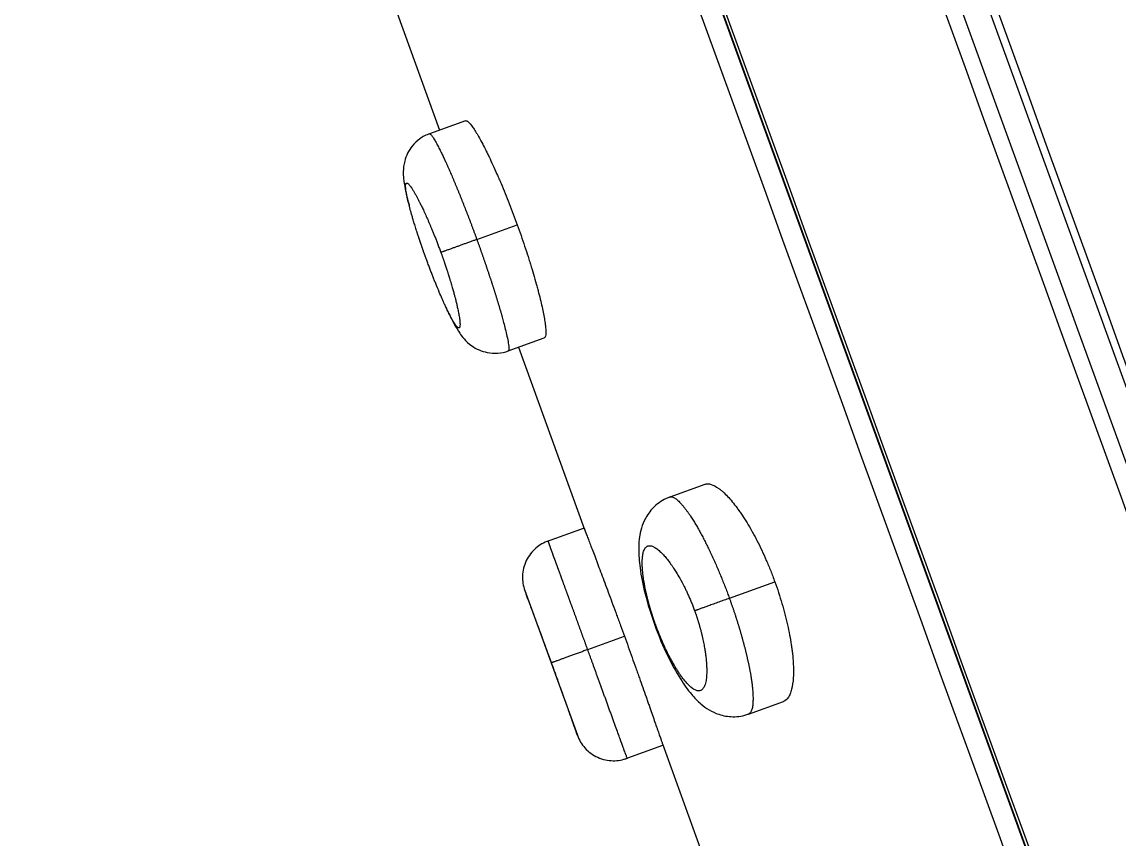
# Model space of a CAD drawing. Extents: x 0 to 1128, y 0 to 827.
# Drawn here: x 775.7 to 789.94, y 488.82 to 499.43 of the extents above; entities that cross this region are included whole.
import ezdxf

# ---------------------------------------------------------------- set-up
doc = ezdxf.new("R2010")
doc.units = 0
doc.header["$LTSCALE"] = 10
doc.header["$MEASUREMENT"] = 0
doc.layers.add('1', color=7, linetype='CONTINUOUS')

msp = doc.modelspace()

# ---------------------------------------------------------------- linework, layer by layer
at = {"layer": '1', "color": 7, "linetype": 'Continuous', "lineweight": -3}
for p, q in [((766.785, 558.739), (792.741, 487.231)), ((792.419, 487.141), (766.487, 558.582)), ((789.661, 486.141), (763.729, 557.581)), ((763.735, 557.583), (789.684, 486.096)), ((780.26, 500.397), (781.119, 498.029)), ((781.455, 498.151), (780.987, 497.981)), ((781.603, 496.609), (782.128, 496.799)), ((782.01, 495.161), (782.479, 495.331)), ((782.143, 495.209), (783.003, 492.841)), ((784.563, 493.428), (784.108, 493.263)), ((782.996, 492.859), (782.517, 492.686)), ((784.883, 491.948), (785.473, 492.163)), ((782.227, 492.048), (782.909, 490.168)), ((783.043, 491.281), (783.52, 491.454)), ((785.131, 490.443), (785.586, 490.608)), ((783.516, 489.857), (784.02, 490.039)), ((784.013, 490.057), (784.873, 487.689))]:
    msp.add_line(p, q, dxfattribs=at)
for points, knots in [([(812.035, 458.76), (811.453, 461.003), (810.162, 465.69), (807.935, 472.783), (805.453, 480.077), (802.844, 487.378), (800.187, 494.684), (797.534, 501.995), (794.88, 509.306), (787.626, 529.291), (781.256, 546.84), (775.771, 561.951)], [0, 0, 0, 0, 0.063517, 0.13332, 0.203809, 0.274802, 0.345901, 0.41699, 0.488079, 0.559169, 1, 1, 1, 1]), ([(773.159, 561.003), (773.212, 560.858), (773.318, 560.566), (773.478, 560.125), (773.641, 559.677), (773.806, 559.223), (773.973, 558.762), (774.143, 558.296), (774.315, 557.823), (774.489, 557.343), (774.666, 556.858), (774.845, 556.365), (775.027, 555.867), (775.21, 555.362), (775.397, 554.851), (775.585, 554.334), (775.776, 553.81), (775.969, 553.28), (776.165, 552.744), (776.363, 552.201), (776.563, 551.652), (776.765, 551.097), (776.97, 550.535), (777.178, 549.968), (777.387, 549.393), (777.599, 548.813), (777.814, 548.226), (778.03, 547.632), (778.249, 547.033), (778.471, 546.427), (778.694, 545.815), (778.92, 545.196), (779.149, 544.571), (779.379, 543.94), (779.613, 543.303), (779.848, 542.659), (780.086, 542.008), (780.326, 541.352), (780.568, 540.689), (780.813, 540.02), (781.06, 539.344), (781.31, 538.663), (781.562, 537.974), (781.816, 537.28), (782.073, 536.579), (782.332, 535.872), (782.593, 535.159), (782.856, 534.439), (783.122, 533.713), (783.391, 532.98), (783.661, 532.242), (783.934, 531.497), (784.21, 530.745), (784.487, 529.987), (784.767, 529.223), (785.05, 528.453), (785.335, 527.676), (785.622, 526.893), (785.911, 526.104), (786.274, 525.114), (786.707, 523.934), (787.205, 522.575), (787.694, 521.241), (788.174, 519.932), (788.644, 518.649), (789.105, 517.39), (789.557, 516.157), (789.999, 514.95), (790.433, 513.767), (790.857, 512.61), (791.271, 511.478), (791.676, 510.371), (792.072, 509.289), (792.459, 508.233), (792.836, 507.202), (793.204, 506.196), (793.563, 505.215), (793.912, 504.26), (794.253, 503.33), (794.583, 502.425), (794.905, 501.545), (795.217, 500.69), (795.52, 499.861), (795.814, 499.057), (796.098, 498.278), (796.373, 497.525), (796.638, 496.797), (796.895, 496.094), (797.142, 495.416), (797.38, 494.763), (797.608, 494.136), (797.827, 493.534), (798.037, 492.957), (798.238, 492.406), (798.429, 491.879), (798.611, 491.378), (798.783, 490.902), (798.947, 490.452), (799.101, 490.026), (799.2, 489.751), (799.248, 489.618)], [0, 0, 0, 0, 0.00609, 0.012269, 0.018537, 0.024893, 0.031338, 0.037872, 0.044495, 0.051206, 0.058007, 0.064896, 0.071874, 0.07894, 0.086096, 0.09334, 0.100673, 0.108095, 0.115605, 0.123205, 0.130893, 0.13867, 0.146536, 0.15449, 0.162533, 0.170666, 0.178886, 0.187196, 0.195595, 0.204082, 0.212658, 0.221323, 0.230077, 0.238919, 0.24785, 0.256871, 0.265979, 0.275177, 0.284464, 0.293839, 0.303303, 0.312856, 0.322498, 0.332228, 0.342047, 0.351955, 0.361952, 0.372038, 0.382213, 0.392476, 0.402828, 0.413269, 0.423799, 0.434417, 0.445125, 0.455921, 0.466806, 0.47778, 0.488842, 0.499994, 0.519397, 0.538445, 0.55714, 0.575481, 0.593468, 0.611101, 0.62838, 0.645305, 0.661876, 0.678092, 0.693955, 0.709464, 0.724619, 0.73942, 0.753867, 0.76796, 0.781698, 0.795083, 0.808114, 0.820791, 0.833114, 0.845083, 0.856698, 0.867959, 0.878866, 0.889419, 0.899618, 0.909464, 0.918955, 0.928092, 0.936876, 0.945305, 0.95338, 0.961102, 0.96847, 0.975483, 0.982143, 0.988449, 0.994402, 1, 1, 1, 1]), ([(797.041, 488.82), (796.978, 488.995), (796.851, 489.347), (796.66, 489.876), (796.468, 490.409), (796.276, 490.945), (796.082, 491.484), (795.887, 492.027), (795.691, 492.574), (795.495, 493.124), (795.297, 493.677), (795.098, 494.234), (794.899, 494.794), (794.698, 495.358), (794.496, 495.926), (794.294, 496.496), (794.09, 497.07), (793.885, 497.648), (793.68, 498.229), (793.473, 498.814), (793.266, 499.402), (793.057, 499.993), (792.847, 500.588), (792.637, 501.187), (792.425, 501.789), (792.213, 502.394), (791.999, 503.003), (791.785, 503.615), (791.569, 504.231), (791.352, 504.85), (791.135, 505.473), (790.916, 506.099), (790.532, 507.202), (789.968, 508.824), (789.211, 511.005), (788.412, 513.313), (787.6, 515.665), (786.711, 518.246), (785.68, 521.241), (784.697, 524.1), (783.858, 526.542), (783.259, 528.285), (782.715, 529.864), (782.228, 531.28), (781.797, 532.532), (781.308, 533.95), (780.748, 535.569), (780.107, 537.423), (779.484, 539.218), (778.881, 540.955), (778.349, 542.481), (777.884, 543.812), (777.482, 544.963), (777.083, 546.1), (776.689, 547.223), (776.298, 548.332), (775.912, 549.427), (775.53, 550.508), (775.152, 551.575), (774.778, 552.629), (774.408, 553.668), (774.042, 554.693), (773.68, 555.705), (773.323, 556.702), (772.969, 557.686), (772.62, 558.656), (772.274, 559.611), (772.045, 560.244), (771.931, 560.557)], [0, 0, 0, 0, 0.007353, 0.014754, 0.022202, 0.029697, 0.03724, 0.044829, 0.052466, 0.060151, 0.067882, 0.075661, 0.083488, 0.091361, 0.099282, 0.10725, 0.115266, 0.123329, 0.131439, 0.139596, 0.147801, 0.156053, 0.164352, 0.172699, 0.181093, 0.189534, 0.198023, 0.206559, 0.215142, 0.223773, 0.23245, 0.241176, 0.249948, 0.278573, 0.30895, 0.341079, 0.374961, 0.407163, 0.448837, 0.499981, 0.526503, 0.550751, 0.572724, 0.592422, 0.609846, 0.624994, 0.651629, 0.677447, 0.702448, 0.726634, 0.750003, 0.766236, 0.782278, 0.79813, 0.81379, 0.829259, 0.844538, 0.859625, 0.874522, 0.889227, 0.903742, 0.918066, 0.932199, 0.946141, 0.959892, 0.973452, 0.986821, 1, 1, 1, 1]), ([(781.455, 498.151), (781.459, 498.153), (781.465, 498.152), (781.475, 498.148), (781.478, 498.146), (781.485, 498.141), (781.489, 498.138), (781.509, 498.12), (781.528, 498.097), (781.556, 498.057), (781.562, 498.049), (781.574, 498.03), (781.58, 498.021), (781.599, 497.991), (781.612, 497.969), (781.653, 497.897), (781.682, 497.842), (781.722, 497.764), (781.73, 497.748), (781.746, 497.715), (781.754, 497.698), (781.779, 497.647), (781.812, 497.576), (781.847, 497.499), (781.873, 497.439), (781.882, 497.419), (781.9, 497.378), (781.909, 497.357), (781.953, 497.252), (781.988, 497.165), (782.041, 497.031), (782.059, 496.985), (782.094, 496.893), (782.111, 496.846), (782.128, 496.799)], [0, 0, 0, 0, 0.062208, 0.062208, 0.093468, 0.093468, 0.124728, 0.124728, 0.249767, 0.249767, 0.281026, 0.281026, 0.312286, 0.312286, 0.374805, 0.374805, 0.499844, 0.499844, 0.531104, 0.531104, 0.562364, 0.562364, 0.624883, 0.687403, 0.687403, 0.718662, 0.718662, 0.749922, 0.749922, 0.874961, 0.874961, 0.937481, 0.937481, 1, 1, 1, 1]), ([(780.991, 497.983), (780.944, 497.966), (780.861, 497.923), (780.738, 497.805), (780.662, 497.648), (780.644, 497.486), (780.652, 497.39), (780.673, 497.253), (780.705, 497.122), (780.728, 497.036), (780.731, 497.026)], [0, 0, 0, 0, 0.11102, 0.214985, 0.385123, 0.503502, 0.614005, 0.770332, 0.972403, 1, 1, 1, 1]), ([(780.987, 497.981), (780.987, 497.981), (780.991, 497.983), (781.002, 497.978), (781.025, 497.95), (781.052, 497.908), (781.081, 497.856), (781.11, 497.8), (781.139, 497.743), (781.165, 497.689), (781.188, 497.641), (781.206, 497.6), (781.222, 497.566), (781.235, 497.535), (781.249, 497.504), (781.263, 497.472), (781.277, 497.439), (781.291, 497.406), (781.306, 497.372), (781.32, 497.338), (781.334, 497.303), (781.349, 497.268), (781.363, 497.233), (781.378, 497.197), (781.392, 497.161), (781.407, 497.125), (781.421, 497.088), (781.436, 497.051), (781.45, 497.015), (781.465, 496.978), (781.479, 496.941), (781.493, 496.904), (781.508, 496.866), (781.522, 496.829), (781.536, 496.792), (781.549, 496.755), (781.563, 496.719), (781.577, 496.682), (781.59, 496.646), (781.599, 496.621), (781.603, 496.609)], [0, 0, 0, 0, 0.000239, 0.083361, 0.159575, 0.228878, 0.291269, 0.346746, 0.395308, 0.436952, 0.471679, 0.499486, 0.51886, 0.538122, 0.557272, 0.576312, 0.59524, 0.614056, 0.632762, 0.651356, 0.669839, 0.688211, 0.706473, 0.724623, 0.742663, 0.760591, 0.778409, 0.796117, 0.813713, 0.8312, 0.848575, 0.865841, 0.882996, 0.900041, 0.916976, 0.9338, 0.950515, 0.96712, 0.983615, 1, 1, 1, 1]), ([(780.942, 496.369), (780.94, 496.374), (780.937, 496.383), (780.932, 496.396), (780.927, 496.41), (780.922, 496.423), (780.917, 496.437), (780.913, 496.45), (780.908, 496.464), (780.903, 496.477), (780.899, 496.49), (780.894, 496.503), (780.89, 496.516), (780.885, 496.529), (780.881, 496.542), (780.876, 496.555), (780.872, 496.568), (780.868, 496.581), (780.863, 496.593), (780.859, 496.606), (780.855, 496.618), (780.851, 496.631), (780.847, 496.643), (780.843, 496.655), (780.839, 496.667), (780.835, 496.679), (780.831, 496.691), (780.821, 496.721), (780.806, 496.77), (780.787, 496.832), (780.77, 496.888), (780.756, 496.937), (780.744, 496.98), (780.729, 497.034), (780.712, 497.102), (780.694, 497.181), (780.684, 497.24), (780.68, 497.278), (780.678, 497.299), (780.679, 497.315), (780.68, 497.327), (780.683, 497.335), (780.686, 497.339), (780.69, 497.342), (780.696, 497.343), (780.704, 497.339), (780.714, 497.33), (780.73, 497.313), (780.75, 497.286), (780.773, 497.251), (780.794, 497.216), (780.814, 497.18), (780.833, 497.145), (780.851, 497.11), (780.87, 497.073), (780.891, 497.03), (780.917, 496.975), (780.941, 496.921), (780.962, 496.875), (780.977, 496.84), (780.992, 496.805), (781.005, 496.775), (781.016, 496.749), (781.024, 496.729), (781.033, 496.708), (781.042, 496.686), (781.051, 496.664), (781.06, 496.641), (781.069, 496.618), (781.079, 496.594), (781.088, 496.569), (781.098, 496.544), (781.107, 496.519), (781.117, 496.493), (781.127, 496.466), (781.133, 496.449), (781.137, 496.44)], [0, 0, 0, 0, 0.004635, 0.009253, 0.013855, 0.018442, 0.023012, 0.027567, 0.032106, 0.036629, 0.041136, 0.045628, 0.050105, 0.054566, 0.059011, 0.06344, 0.067854, 0.072252, 0.076635, 0.081001, 0.085352, 0.089686, 0.094005, 0.098307, 0.102594, 0.106864, 0.111117, 0.115354, 0.140138, 0.164861, 0.18672, 0.206902, 0.225424, 0.2423, 0.279894, 0.323708, 0.373887, 0.397296, 0.418825, 0.438456, 0.456176, 0.471977, 0.485856, 0.49781, 0.517596, 0.537728, 0.558194, 0.581106, 0.620752, 0.648183, 0.67346, 0.696613, 0.717673, 0.73667, 0.753632, 0.774445, 0.799727, 0.829523, 0.84311, 0.856713, 0.870328, 0.883955, 0.89141, 0.898995, 0.90671, 0.914553, 0.922526, 0.930626, 0.938854, 0.947209, 0.955691, 0.964299, 0.973034, 0.981895, 0.990883, 1, 1, 1, 1]), ([(782.128, 496.799), (782.162, 496.706), (782.194, 496.614), (782.239, 496.477), (782.254, 496.432), (782.276, 496.364), (782.283, 496.342), (782.297, 496.297), (782.304, 496.275), (782.337, 496.166), (782.361, 496.083), (782.388, 495.985), (782.393, 495.965), (782.403, 495.927), (782.408, 495.908), (782.422, 495.852), (782.431, 495.817), (782.455, 495.715), (782.467, 495.654), (782.48, 495.586), (782.482, 495.572), (782.486, 495.547), (782.488, 495.535), (782.493, 495.5), (782.497, 495.457), (782.499, 495.423), (782.499, 495.4), (782.499, 495.393), (782.498, 495.38), (782.498, 495.374), (782.494, 495.347), (782.488, 495.335), (782.478, 495.331), (782.478, 495.331), (782.478, 495.331)], [0, 0, 0, 0, 0.124828, 0.124828, 0.187242, 0.187242, 0.218449, 0.218449, 0.249656, 0.249656, 0.374484, 0.374484, 0.405692, 0.405692, 0.436899, 0.436899, 0.499313, 0.499313, 0.624141, 0.624141, 0.655348, 0.655348, 0.686555, 0.686555, 0.748969, 0.811383, 0.811383, 0.84259, 0.84259, 0.873797, 0.873797, 0.998625, 0.998625, 1, 1, 1, 1]), ([(780.942, 496.369), (780.94, 496.374), (780.936, 496.384), (780.931, 496.4), (780.925, 496.415), (780.92, 496.43), (780.914, 496.446), (780.909, 496.461), (780.904, 496.476), (780.898, 496.491), (780.893, 496.507), (780.888, 496.522), (780.882, 496.537), (780.877, 496.552), (780.872, 496.567), (780.867, 496.582), (780.862, 496.597), (780.857, 496.612), (780.852, 496.627), (780.848, 496.638), (780.846, 496.643), (780.846, 496.643)], [0, 0, 0, 0, 0.055488, 0.110877, 0.166183, 0.221423, 0.276613, 0.331769, 0.386907, 0.442043, 0.497194, 0.552375, 0.607604, 0.662895, 0.718266, 0.773732, 0.829308, 0.885012, 0.940857, 0.996861, 1, 1, 1, 1]), ([(781.603, 496.609), (781.605, 496.603), (781.61, 496.592), (781.616, 496.574), (781.622, 496.556), (781.629, 496.539), (781.635, 496.521), (781.641, 496.503), (781.648, 496.485), (781.654, 496.467), (781.66, 496.45), (781.667, 496.432), (781.673, 496.414), (781.679, 496.396), (781.685, 496.378), (781.692, 496.359), (781.698, 496.341), (781.704, 496.323), (781.71, 496.305), (781.717, 496.287), (781.723, 496.269), (781.729, 496.251), (781.735, 496.233), (781.741, 496.214), (781.747, 496.196), (781.753, 496.178), (781.759, 496.16), (781.765, 496.142), (781.771, 496.124), (781.777, 496.106), (781.783, 496.088), (781.789, 496.07), (781.795, 496.052), (781.801, 496.034), (781.807, 496.016), (781.812, 495.998), (781.818, 495.981), (781.824, 495.963), (781.829, 495.945), (781.835, 495.928), (781.84, 495.91), (781.846, 495.893), (781.851, 495.876), (781.856, 495.859), (781.862, 495.841), (781.867, 495.824), (781.872, 495.808), (781.877, 495.791), (781.882, 495.774), (781.887, 495.757), (781.892, 495.741), (781.897, 495.725), (781.902, 495.708), (781.906, 495.692), (781.911, 495.676), (781.916, 495.661), (781.92, 495.645), (781.925, 495.629), (781.929, 495.614), (781.938, 495.58), (781.954, 495.521), (781.976, 495.436), (781.997, 495.343), (782.015, 495.254), (782.022, 495.184), (782.017, 495.163), (782.01, 495.161), (782.01, 495.161)], [0, 0, 0, 0, 0.007896, 0.015819, 0.023766, 0.03174, 0.039739, 0.047764, 0.055814, 0.06389, 0.071992, 0.08012, 0.088273, 0.096452, 0.104657, 0.112888, 0.121144, 0.129426, 0.137734, 0.146068, 0.154427, 0.162812, 0.171223, 0.17966, 0.188123, 0.196611, 0.205125, 0.213666, 0.222232, 0.230824, 0.239441, 0.248085, 0.256754, 0.26545, 0.274171, 0.282918, 0.291691, 0.30049, 0.309315, 0.318166, 0.327043, 0.335946, 0.344875, 0.353829, 0.36281, 0.371817, 0.380849, 0.389908, 0.398992, 0.408103, 0.417239, 0.426402, 0.435591, 0.444805, 0.454046, 0.463313, 0.472605, 0.481924, 0.491269, 0.50064, 0.54495, 0.604823, 0.680251, 0.771223, 0.877726, 0.999744, 1, 1, 1, 1]), ([(781.137, 496.44), (781.138, 496.435), (781.142, 496.426), (781.147, 496.412), (781.151, 496.398), (781.156, 496.384), (781.161, 496.371), (781.166, 496.357), (781.171, 496.343), (781.175, 496.33), (781.18, 496.316), (781.184, 496.303), (781.189, 496.29), (781.193, 496.277), (781.198, 496.264), (781.202, 496.251), (781.206, 496.238), (781.21, 496.225), (781.215, 496.213), (781.219, 496.2), (781.223, 496.188), (781.227, 496.175), (781.23, 496.163), (781.234, 496.151), (781.238, 496.139), (781.242, 496.127), (781.245, 496.116), (781.255, 496.084), (781.27, 496.035), (781.288, 495.973), (781.303, 495.92), (781.315, 495.875), (781.325, 495.837), (781.332, 495.807), (781.341, 495.772), (781.351, 495.726), (781.364, 495.668), (781.375, 495.606), (781.382, 495.556), (781.385, 495.521), (781.385, 495.498), (781.384, 495.482), (781.381, 495.471), (781.377, 495.464), (781.369, 495.458), (781.35, 495.467), (781.321, 495.506), (781.293, 495.552), (781.275, 495.584), (781.258, 495.616), (781.242, 495.647), (781.227, 495.677), (781.214, 495.704), (781.199, 495.736), (781.179, 495.779), (781.15, 495.843), (781.113, 495.93), (781.082, 496.006), (781.06, 496.06), (781.051, 496.083), (781.041, 496.106), (781.032, 496.13), (781.022, 496.155), (781.013, 496.18), (781.003, 496.206), (780.993, 496.232), (780.983, 496.258), (780.973, 496.286), (780.962, 496.313), (780.952, 496.341), (780.945, 496.36), (780.942, 496.369)], [0, 0, 0, 0, 0.004731, 0.00944, 0.014127, 0.018792, 0.023436, 0.028057, 0.032657, 0.037235, 0.041792, 0.046327, 0.050841, 0.055333, 0.059803, 0.064252, 0.068679, 0.073084, 0.077467, 0.081828, 0.086168, 0.090485, 0.094779, 0.099052, 0.103302, 0.10753, 0.111735, 0.115917, 0.142085, 0.165689, 0.186736, 0.205237, 0.221208, 0.234662, 0.245609, 0.268938, 0.298588, 0.334664, 0.377282, 0.401866, 0.4249, 0.446359, 0.466223, 0.484479, 0.501121, 0.554385, 0.624255, 0.649432, 0.672403, 0.693181, 0.711782, 0.72822, 0.742512, 0.754671, 0.776024, 0.804614, 0.8405, 0.883743, 0.892043, 0.900453, 0.90897, 0.917595, 0.926326, 0.935164, 0.944109, 0.953158, 0.962314, 0.971575, 0.980943, 0.990417, 1, 1, 1, 1]), ([(781.205, 495.723), (781.208, 495.716), (781.244, 495.637), (781.303, 495.517), (781.375, 495.398), (781.43, 495.32), (781.548, 495.208), (781.707, 495.137), (781.877, 495.125), (781.968, 495.145), (782.015, 495.162)], [0, 0, 0, 0, 0.021643, 0.225177, 0.382783, 0.494335, 0.613417, 0.784257, 0.888595, 1, 1, 1, 1]), ([(784.562, 493.428), (784.563, 493.428), (784.563, 493.428), (784.569, 493.43), (784.575, 493.432), (784.588, 493.434), (784.595, 493.434), (784.615, 493.434), (784.63, 493.432), (784.675, 493.418), (784.708, 493.401), (784.753, 493.368), (784.763, 493.361), (784.781, 493.346), (784.791, 493.338), (784.819, 493.312), (784.839, 493.293), (784.899, 493.229), (784.94, 493.179), (784.993, 493.107), (785.004, 493.092), (785.026, 493.061), (785.036, 493.046), (785.069, 492.997), (785.112, 492.93), (785.155, 492.856), (785.187, 492.799), (785.198, 492.779), (785.219, 492.739), (785.23, 492.719), (785.283, 492.616), (785.323, 492.53), (785.382, 492.396), (785.401, 492.35), (785.429, 492.28), (785.438, 492.257), (785.456, 492.21), (785.464, 492.186), (785.473, 492.163)], [0, 0, 0, 0, 0.001466, 0.001466, 0.03267, 0.03267, 0.063874, 0.063874, 0.126283, 0.126283, 0.2511, 0.2511, 0.282304, 0.282304, 0.313508, 0.313508, 0.375916, 0.375916, 0.500733, 0.500733, 0.531937, 0.531937, 0.563141, 0.563141, 0.62555, 0.687958, 0.687958, 0.719162, 0.719162, 0.750367, 0.750367, 0.875183, 0.875183, 0.937592, 0.937592, 0.968796, 0.968796, 1, 1, 1, 1]), ([(784.112, 493.264), (784.043, 493.238), (783.93, 493.174), (783.777, 492.988), (783.715, 492.788), (783.7, 492.579), (783.718, 492.331), (783.786, 491.992), (783.864, 491.738), (783.914, 491.597)], [0, 0, 0, 0, 0.115148, 0.214415, 0.374506, 0.487247, 0.629878, 0.801809, 1, 1, 1, 1]), ([(784.108, 493.263), (784.108, 493.263), (784.114, 493.265), (784.126, 493.267), (784.146, 493.263), (784.168, 493.253), (784.19, 493.239), (784.213, 493.22), (784.236, 493.198), (784.259, 493.173), (784.282, 493.147), (784.304, 493.118), (784.326, 493.09), (784.347, 493.06), (784.368, 493.031), (784.387, 493.003), (784.404, 492.976), (784.421, 492.949), (784.436, 492.924), (784.451, 492.898), (784.467, 492.872), (784.482, 492.844), (784.497, 492.817), (784.513, 492.788), (784.528, 492.76), (784.544, 492.73), (784.559, 492.7), (784.574, 492.67), (784.59, 492.639), (784.605, 492.608), (784.62, 492.577), (784.635, 492.545), (784.65, 492.513), (784.665, 492.481), (784.68, 492.448), (784.695, 492.415), (784.709, 492.382), (784.724, 492.349), (784.738, 492.316), (784.752, 492.283), (784.766, 492.249), (784.78, 492.216), (784.793, 492.182), (784.807, 492.149), (784.82, 492.115), (784.833, 492.082), (784.846, 492.048), (784.858, 492.015), (784.871, 491.982), (784.879, 491.96), (784.883, 491.948)], [0, 0, 0, 0, 0.001384, 0.046079, 0.088946, 0.129987, 0.169201, 0.206588, 0.242149, 0.275883, 0.30779, 0.33787, 0.366124, 0.392551, 0.417151, 0.439926, 0.460875, 0.479998, 0.497296, 0.514924, 0.532456, 0.549891, 0.56723, 0.584473, 0.60162, 0.618672, 0.635628, 0.65249, 0.669256, 0.685929, 0.702507, 0.718991, 0.735382, 0.751679, 0.767883, 0.783994, 0.800014, 0.815941, 0.831776, 0.847519, 0.863172, 0.878734, 0.894205, 0.909586, 0.924877, 0.940079, 0.955192, 0.970216, 0.985152, 1, 1, 1, 1]), ([(782.996, 492.859), (782.996, 492.859), (782.996, 492.859), (782.996, 492.859), (782.997, 492.857), (782.999, 492.85), (783, 492.848), (783.003, 492.841), (783.005, 492.837), (783.013, 492.815), (783.023, 492.788), (783.04, 492.744), (783.043, 492.735), (783.051, 492.715), (783.055, 492.705), (783.067, 492.672), (783.076, 492.649), (783.105, 492.573), (783.127, 492.515), (783.158, 492.433), (783.164, 492.416), (783.177, 492.382), (783.183, 492.365), (783.203, 492.311), (783.231, 492.238), (783.26, 492.159), (783.291, 492.078), (783.306, 492.036), (783.354, 491.908), (783.386, 491.82), (783.427, 491.708), (783.436, 491.685), (783.452, 491.639), (783.461, 491.616), (783.486, 491.547), (783.503, 491.5), (783.52, 491.454)], [0, 0, 0, 0, 0.00067, 0.00067, 0.063128, 0.063128, 0.094357, 0.094357, 0.125586, 0.125586, 0.250502, 0.250502, 0.281731, 0.281731, 0.31296, 0.31296, 0.375419, 0.375419, 0.500335, 0.500335, 0.531564, 0.531564, 0.562793, 0.562793, 0.625251, 0.687709, 0.687709, 0.750167, 0.750167, 0.875084, 0.875084, 0.906313, 0.906313, 0.937542, 0.937542, 1, 1, 1, 1]), ([(782.535, 492.693), (782.473, 492.671), (782.389, 492.624), (782.297, 492.527), (782.243, 492.438), (782.207, 492.34), (782.189, 492.207), (782.204, 492.111), (782.226, 492.049)], [0, 0, 0, 0, 0.238286, 0.367032, 0.498767, 0.630685, 0.759955, 1, 1, 1, 1]), ([(783.043, 491.281), (783.041, 491.286), (783.037, 491.297), (783.031, 491.314), (783.025, 491.331), (783.019, 491.348), (783.013, 491.364), (783.007, 491.381), (783.001, 491.398), (782.994, 491.415), (782.988, 491.431), (782.982, 491.448), (782.976, 491.465), (782.97, 491.481), (782.964, 491.498), (782.958, 491.514), (782.952, 491.531), (782.946, 491.547), (782.94, 491.564), (782.934, 491.58), (782.928, 491.596), (782.922, 491.613), (782.916, 491.629), (782.91, 491.645), (782.905, 491.661), (782.899, 491.678), (782.893, 491.694), (782.887, 491.71), (782.881, 491.726), (782.875, 491.742), (782.87, 491.757), (782.864, 491.773), (782.858, 491.789), (782.852, 491.804), (782.847, 491.82), (782.841, 491.835), (782.835, 491.851), (782.83, 491.866), (782.824, 491.881), (782.819, 491.897), (782.813, 491.912), (782.808, 491.927), (782.802, 491.941), (782.797, 491.956), (782.792, 491.971), (782.786, 491.986), (782.781, 492), (782.776, 492.014), (782.77, 492.029), (782.765, 492.043), (782.76, 492.057), (782.755, 492.071), (782.75, 492.085), (782.745, 492.099), (782.74, 492.112), (782.735, 492.126), (782.73, 492.139), (782.725, 492.152), (782.72, 492.166), (782.716, 492.179), (782.711, 492.191), (782.706, 492.204), (782.702, 492.217), (782.697, 492.229), (782.693, 492.242), (782.688, 492.254), (782.684, 492.266), (782.679, 492.278), (782.675, 492.29), (782.671, 492.301), (782.667, 492.313), (782.663, 492.324), (782.659, 492.335), (782.655, 492.346), (782.651, 492.357), (782.647, 492.368), (782.643, 492.378), (782.639, 492.389), (782.635, 492.399), (782.632, 492.409), (782.628, 492.419), (782.625, 492.429), (782.621, 492.438), (782.618, 492.448), (782.614, 492.457), (782.611, 492.466), (782.608, 492.475), (782.604, 492.484), (782.601, 492.492), (782.598, 492.501), (782.595, 492.509), (782.592, 492.517), (782.59, 492.525), (782.587, 492.533), (782.584, 492.54), (782.581, 492.548), (782.579, 492.555), (782.576, 492.562), (782.574, 492.569), (782.571, 492.576), (782.569, 492.582), (782.567, 492.588), (782.564, 492.595), (782.562, 492.601), (782.56, 492.606), (782.558, 492.612), (782.556, 492.617), (782.554, 492.623), (782.553, 492.628), (782.551, 492.633), (782.549, 492.637), (782.548, 492.642), (782.546, 492.646), (782.545, 492.65), (782.543, 492.654), (782.542, 492.658), (782.541, 492.661), (782.539, 492.665), (782.538, 492.668), (782.537, 492.671), (782.536, 492.674), (782.536, 492.676), (782.535, 492.679), (782.534, 492.681), (782.533, 492.683), (782.533, 492.685), (782.532, 492.686), (782.532, 492.688), (782.532, 492.689), (782.531, 492.69), (782.531, 492.69), (782.531, 492.691), (782.531, 492.691), (782.531, 492.691), (782.531, 492.691)], [0, 0, 0, 0, 0.007572, 0.015144, 0.022714, 0.030285, 0.037855, 0.045425, 0.052995, 0.060566, 0.068136, 0.075708, 0.083279, 0.090852, 0.098425, 0.105999, 0.113573, 0.121149, 0.128725, 0.136303, 0.143881, 0.15146, 0.159039, 0.16662, 0.174201, 0.181784, 0.189366, 0.19695, 0.204534, 0.212119, 0.219705, 0.22729, 0.234877, 0.242463, 0.25005, 0.257637, 0.265224, 0.272811, 0.280398, 0.287985, 0.295571, 0.303158, 0.310744, 0.318329, 0.325914, 0.333499, 0.341082, 0.348666, 0.356248, 0.363829, 0.37141, 0.37899, 0.386569, 0.394147, 0.401724, 0.4093, 0.416875, 0.424449, 0.432022, 0.439594, 0.447165, 0.454735, 0.462305, 0.469874, 0.477442, 0.485009, 0.492576, 0.500143, 0.50771, 0.515276, 0.522843, 0.53041, 0.537977, 0.545545, 0.553113, 0.560682, 0.568252, 0.575822, 0.583393, 0.590965, 0.598538, 0.606112, 0.613687, 0.621263, 0.628839, 0.636417, 0.643995, 0.651574, 0.659154, 0.666734, 0.674316, 0.681897, 0.68948, 0.697063, 0.704646, 0.71223, 0.719814, 0.727398, 0.734982, 0.742566, 0.750151, 0.757735, 0.765319, 0.772903, 0.780486, 0.788069, 0.795651, 0.803233, 0.810814, 0.818395, 0.825974, 0.833553, 0.841131, 0.848708, 0.856284, 0.863859, 0.871433, 0.879006, 0.886578, 0.894148, 0.901718, 0.909286, 0.916854, 0.92442, 0.931986, 0.93955, 0.947114, 0.954677, 0.962239, 0.969801, 0.977362, 0.984923, 0.992484, 1, 1, 1, 1]), ([(783.926, 491.601), (783.925, 491.606), (783.921, 491.615), (783.916, 491.629), (783.911, 491.643), (783.906, 491.657), (783.902, 491.671), (783.897, 491.685), (783.892, 491.699), (783.888, 491.713), (783.883, 491.727), (783.879, 491.741), (783.874, 491.754), (783.87, 491.768), (783.866, 491.782), (783.862, 491.795), (783.858, 491.809), (783.854, 491.822), (783.85, 491.836), (783.846, 491.849), (783.842, 491.862), (783.839, 491.875), (783.835, 491.889), (783.831, 491.902), (783.828, 491.915), (783.818, 491.951), (783.805, 492.007), (783.79, 492.077), (783.779, 492.133), (783.772, 492.176), (783.767, 492.209), (783.764, 492.231), (783.762, 492.248), (783.76, 492.265), (783.758, 492.284), (783.756, 492.302), (783.755, 492.321), (783.753, 492.34), (783.752, 492.359), (783.752, 492.377), (783.751, 492.396), (783.751, 492.414), (783.752, 492.432), (783.752, 492.45), (783.753, 492.468), (783.755, 492.485), (783.758, 492.511), (783.764, 492.542), (783.774, 492.572), (783.785, 492.593), (783.796, 492.608), (783.806, 492.618), (783.815, 492.624), (783.825, 492.629), (783.838, 492.631), (783.858, 492.631), (783.884, 492.624), (783.918, 492.608), (783.951, 492.584), (783.981, 492.558), (784.003, 492.537), (784.025, 492.514), (784.047, 492.489), (784.068, 492.464), (784.089, 492.437), (784.109, 492.41), (784.126, 492.387), (784.142, 492.364), (784.163, 492.333), (784.196, 492.28), (784.243, 492.202), (784.281, 492.13), (784.308, 492.077), (784.319, 492.054), (784.33, 492.031), (784.34, 492.008), (784.351, 491.984), (784.362, 491.96), (784.372, 491.936), (784.383, 491.911), (784.393, 491.887), (784.403, 491.861), (784.413, 491.836), (784.423, 491.811), (784.429, 491.793), (784.432, 491.785)], [0, 0, 0, 0, 0.004673, 0.009337, 0.013992, 0.018638, 0.023275, 0.027903, 0.032523, 0.037133, 0.041735, 0.046329, 0.050913, 0.055489, 0.060056, 0.064615, 0.069164, 0.073704, 0.078235, 0.082756, 0.087268, 0.091771, 0.096263, 0.100746, 0.105219, 0.109682, 0.139129, 0.164519, 0.185854, 0.203151, 0.216429, 0.225708, 0.231001, 0.238982, 0.247173, 0.255576, 0.264193, 0.273025, 0.282075, 0.291344, 0.300835, 0.310548, 0.320486, 0.33065, 0.341042, 0.351662, 0.362512, 0.391816, 0.417851, 0.440577, 0.459965, 0.475997, 0.488658, 0.497936, 0.515232, 0.537545, 0.564834, 0.597029, 0.634033, 0.652654, 0.670686, 0.688142, 0.705037, 0.721385, 0.737202, 0.752494, 0.767268, 0.773353, 0.788638, 0.813159, 0.846945, 0.889969, 0.898306, 0.906666, 0.915047, 0.923449, 0.931872, 0.940315, 0.948778, 0.957262, 0.965765, 0.974289, 0.982836, 0.991405, 1, 1, 1, 1]), ([(785.473, 492.163), (785.507, 492.068), (785.538, 491.974), (785.58, 491.833), (785.592, 491.787), (785.611, 491.717), (785.616, 491.694), (785.628, 491.648), (785.633, 491.625), (785.658, 491.513), (785.674, 491.427), (785.69, 491.324), (785.693, 491.304), (785.698, 491.263), (785.7, 491.244), (785.707, 491.186), (785.713, 491.111), (785.715, 491.043), (785.715, 490.994), (785.715, 490.979), (785.714, 490.948), (785.714, 490.932), (785.709, 490.859), (785.702, 490.809), (785.686, 490.744), (785.68, 490.725), (785.669, 490.699), (785.665, 490.69), (785.657, 490.675), (785.653, 490.668), (785.631, 490.635), (785.61, 490.617), (785.586, 490.608), (785.586, 490.608), (785.585, 490.608)], [0, 0, 0, 0, 0.124634, 0.124634, 0.186951, 0.186951, 0.218109, 0.218109, 0.249268, 0.249268, 0.373902, 0.373902, 0.40506, 0.40506, 0.436219, 0.436219, 0.498536, 0.560853, 0.560853, 0.592011, 0.592011, 0.62317, 0.62317, 0.747804, 0.747804, 0.810121, 0.810121, 0.841279, 0.841279, 0.872438, 0.872438, 0.997071, 0.997071, 1, 1, 1, 1]), ([(782.573, 491.11), (782.571, 491.115), (782.568, 491.125), (782.562, 491.141), (782.557, 491.156), (782.551, 491.171), (782.545, 491.186), (782.54, 491.202), (782.534, 491.217), (782.529, 491.232), (782.523, 491.247), (782.518, 491.262), (782.512, 491.277), (782.507, 491.292), (782.501, 491.307), (782.496, 491.322), (782.491, 491.337), (782.485, 491.352), (782.48, 491.366), (782.474, 491.381), (782.469, 491.396), (782.463, 491.411), (782.458, 491.425), (782.453, 491.44), (782.447, 491.455), (782.433, 491.493), (782.411, 491.554), (782.381, 491.634), (782.354, 491.707), (782.326, 491.783), (782.298, 491.857), (782.273, 491.924), (782.253, 491.979), (782.238, 492.019), (782.228, 492.043), (782.226, 492.049), (782.226, 492.049)], [0, 0, 0, 0, 0.010354, 0.020691, 0.031012, 0.041322, 0.051622, 0.061917, 0.072208, 0.0825, 0.092794, 0.103094, 0.113403, 0.123724, 0.134059, 0.144413, 0.154787, 0.165185, 0.175609, 0.186062, 0.196548, 0.207069, 0.217627, 0.228226, 0.238869, 0.249558, 0.312845, 0.375182, 0.43718, 0.499462, 0.582284, 0.665241, 0.74977, 0.834341, 0.917386, 1, 1, 1, 1]), ([(784.883, 491.948), (784.885, 491.943), (784.889, 491.931), (784.896, 491.913), (784.902, 491.895), (784.908, 491.877), (784.915, 491.859), (784.921, 491.841), (784.927, 491.823), (784.933, 491.805), (784.939, 491.787), (784.945, 491.769), (784.952, 491.75), (784.958, 491.732), (784.964, 491.714), (784.969, 491.695), (784.975, 491.677), (784.981, 491.658), (784.987, 491.64), (784.993, 491.621), (784.998, 491.603), (785.004, 491.584), (785.01, 491.566), (785.015, 491.547), (785.021, 491.529), (785.026, 491.51), (785.031, 491.492), (785.037, 491.473), (785.042, 491.455), (785.047, 491.436), (785.052, 491.418), (785.057, 491.4), (785.062, 491.381), (785.067, 491.363), (785.072, 491.344), (785.077, 491.326), (785.082, 491.308), (785.086, 491.29), (785.091, 491.272), (785.095, 491.254), (785.1, 491.236), (785.104, 491.218), (785.108, 491.2), (785.112, 491.182), (785.116, 491.165), (785.12, 491.147), (785.124, 491.13), (785.128, 491.112), (785.132, 491.095), (785.135, 491.078), (785.139, 491.061), (785.142, 491.044), (785.146, 491.027), (785.149, 491.011), (785.152, 490.994), (785.155, 490.978), (785.158, 490.961), (785.161, 490.945), (785.163, 490.929), (785.168, 490.901), (785.174, 490.858), (785.181, 490.8), (785.187, 490.738), (785.19, 490.673), (785.19, 490.61), (785.186, 490.551), (785.176, 490.5), (785.159, 490.461), (785.142, 490.447), (785.132, 490.443), (785.131, 490.443)], [0, 0, 0, 0, 0.007923, 0.015872, 0.023845, 0.031844, 0.039869, 0.047918, 0.055993, 0.064094, 0.07222, 0.080372, 0.08855, 0.096753, 0.104982, 0.113237, 0.121518, 0.129825, 0.138157, 0.146516, 0.154901, 0.163312, 0.17175, 0.180213, 0.188703, 0.197219, 0.205762, 0.214331, 0.222926, 0.231548, 0.240197, 0.248872, 0.257574, 0.266303, 0.275059, 0.283841, 0.29265, 0.301486, 0.310349, 0.319239, 0.328156, 0.3371, 0.346071, 0.35507, 0.364095, 0.373148, 0.382228, 0.391336, 0.40047, 0.409632, 0.418822, 0.428039, 0.437284, 0.446556, 0.455855, 0.465183, 0.474538, 0.48392, 0.493331, 0.502769, 0.53477, 0.572544, 0.616091, 0.665411, 0.720506, 0.781374, 0.848014, 0.920427, 0.99861, 1, 1, 1, 1]), ([(784.432, 491.785), (784.434, 491.78), (784.437, 491.771), (784.442, 491.757), (784.447, 491.743), (784.452, 491.728), (784.457, 491.714), (784.461, 491.7), (784.466, 491.686), (784.47, 491.672), (784.475, 491.658), (784.479, 491.644), (784.483, 491.63), (784.487, 491.616), (784.491, 491.603), (784.495, 491.589), (784.499, 491.575), (784.503, 491.561), (784.507, 491.548), (784.51, 491.534), (784.514, 491.521), (784.517, 491.507), (784.521, 491.494), (784.524, 491.481), (784.527, 491.467), (784.535, 491.431), (784.547, 491.376), (784.56, 491.307), (784.569, 491.25), (784.576, 491.204), (784.58, 491.168), (784.582, 491.141), (784.584, 491.116), (784.586, 491.089), (784.588, 491.058), (784.589, 491.025), (784.589, 490.992), (784.588, 490.959), (784.586, 490.926), (784.582, 490.894), (784.576, 490.86), (784.567, 490.827), (784.556, 490.799), (784.544, 490.779), (784.531, 490.764), (784.519, 490.754), (784.505, 490.747), (784.487, 490.743), (784.461, 490.746), (784.426, 490.761), (784.387, 490.788), (784.348, 490.826), (784.313, 490.865), (784.28, 490.905), (784.251, 490.946), (784.228, 490.98), (784.207, 491.012), (784.187, 491.043), (784.163, 491.085), (784.133, 491.138), (784.098, 491.203), (784.07, 491.259), (784.05, 491.301), (784.04, 491.324), (784.029, 491.347), (784.019, 491.371), (784.008, 491.395), (783.998, 491.419), (783.987, 491.444), (783.977, 491.47), (783.966, 491.495), (783.956, 491.521), (783.946, 491.548), (783.936, 491.574), (783.93, 491.592), (783.926, 491.601)], [0, 0, 0, 0, 0.004694, 0.00938, 0.014059, 0.018731, 0.023396, 0.028054, 0.032706, 0.037352, 0.041992, 0.046625, 0.051253, 0.055874, 0.06049, 0.0651, 0.069703, 0.074301, 0.078893, 0.083479, 0.088058, 0.092632, 0.097198, 0.101759, 0.106312, 0.110859, 0.13947, 0.164601, 0.186233, 0.204363, 0.218995, 0.230141, 0.237811, 0.250965, 0.265115, 0.280264, 0.29642, 0.313597, 0.331811, 0.351078, 0.371416, 0.398501, 0.423407, 0.446097, 0.466538, 0.484707, 0.50059, 0.523112, 0.552195, 0.587786, 0.629795, 0.662168, 0.691513, 0.717871, 0.741285, 0.761797, 0.773517, 0.788928, 0.80805, 0.830908, 0.857517, 0.887884, 0.896136, 0.904453, 0.912835, 0.921278, 0.929784, 0.938351, 0.946979, 0.955666, 0.964413, 0.97322, 0.982086, 0.991012, 1, 1, 1, 1]), ([(783.914, 491.597), (783.966, 491.456), (784.07, 491.212), (784.235, 490.908), (784.38, 490.706), (784.525, 490.555), (784.701, 490.441), (784.937, 490.397), (785.066, 490.42), (785.136, 490.445)], [0, 0, 0, 0, 0.198161, 0.370057, 0.512668, 0.62542, 0.785507, 0.884785, 1, 1, 1, 1]), ([(783.52, 491.454), (783.554, 491.361), (783.587, 491.269), (783.635, 491.134), (783.651, 491.089), (783.675, 491.022), (783.683, 491), (783.699, 490.956), (783.706, 490.935), (783.744, 490.828), (783.773, 490.746), (783.807, 490.65), (783.814, 490.631), (783.827, 490.594), (783.833, 490.576), (783.852, 490.521), (783.864, 490.487), (783.899, 490.389), (783.919, 490.331), (783.941, 490.266), (783.946, 490.253), (783.954, 490.229), (783.958, 490.218), (783.969, 490.185), (783.983, 490.145), (783.994, 490.114), (784.001, 490.094), (784.003, 490.088), (784.007, 490.076), (784.009, 490.071), (784.016, 490.048), (784.02, 490.039), (784.02, 490.039), (784.02, 490.039), (784.02, 490.039)], [0, 0, 0, 0, 0.124808, 0.124808, 0.187213, 0.187213, 0.218415, 0.218415, 0.249617, 0.249617, 0.374425, 0.374425, 0.405627, 0.405627, 0.436829, 0.436829, 0.499234, 0.499234, 0.624042, 0.624042, 0.655244, 0.655244, 0.686446, 0.686446, 0.74885, 0.811254, 0.811254, 0.842457, 0.842457, 0.873659, 0.873659, 0.998467, 0.998467, 1, 1, 1, 1]), ([(783.555, 489.87), (783.555, 489.87), (783.555, 489.87), (783.555, 489.871), (783.552, 489.879), (783.545, 489.899), (783.53, 489.94), (783.504, 490.011), (783.464, 490.122), (783.422, 490.238), (783.388, 490.331), (783.37, 490.381), (783.351, 490.432), (783.333, 490.482), (783.314, 490.534), (783.296, 490.585), (783.277, 490.636), (783.259, 490.686), (783.241, 490.736), (783.223, 490.785), (783.206, 490.833), (783.188, 490.881), (783.172, 490.927), (783.155, 490.972), (783.14, 491.015), (783.124, 491.058), (783.109, 491.099), (783.095, 491.138), (783.081, 491.176), (783.068, 491.212), (783.055, 491.247), (783.047, 491.27), (783.043, 491.281)], [0, 0, 0, 0, 0.000004, 0.028448, 0.071194, 0.128274, 0.199728, 0.285546, 0.385616, 0.499791, 0.530234, 0.559951, 0.588943, 0.617212, 0.644755, 0.67157, 0.697654, 0.723003, 0.747614, 0.771485, 0.794613, 0.816998, 0.838638, 0.859533, 0.879684, 0.899092, 0.917757, 0.935681, 0.952866, 0.969313, 0.985024, 1, 1, 1, 1]), ([(782.909, 490.168), (782.909, 490.168), (782.907, 490.173), (782.899, 490.198), (782.884, 490.238), (782.865, 490.293), (782.841, 490.361), (782.815, 490.435), (782.788, 490.511), (782.762, 490.585), (782.733, 490.665), (782.71, 490.73), (782.693, 490.777), (782.683, 490.804), (782.674, 490.832), (782.664, 490.859), (782.654, 490.887), (782.644, 490.914), (782.634, 490.942), (782.624, 490.97), (782.614, 490.998), (782.604, 491.026), (782.594, 491.054), (782.583, 491.082), (782.577, 491.101), (782.573, 491.11)], [0, 0, 0, 0, 0.082567, 0.165615, 0.250215, 0.33472, 0.417679, 0.50053, 0.562791, 0.624783, 0.687129, 0.750441, 0.770134, 0.789679, 0.809092, 0.828391, 0.847595, 0.866721, 0.885789, 0.904816, 0.923821, 0.942823, 0.961842, 0.980894, 1, 1, 1, 1]), ([(782.909, 490.168), (782.932, 490.105), (782.982, 490.022), (783.081, 489.932), (783.172, 489.879), (783.271, 489.846), (783.403, 489.831), (783.498, 489.848), (783.56, 489.872)], [0, 0, 0, 0, 0.240045, 0.369315, 0.501233, 0.632968, 0.761715, 1, 1, 1, 1])]:
    msp.add_open_spline(points, degree=3, knots=knots, dxfattribs=at)
for points in [[(766.895, 558.729), (775.538, 534.916), (784.182, 511.103), (792.826, 487.29)], [(792.219, 487.07), (783.575, 510.883), (774.932, 534.696), (766.288, 558.509)], [(789.701, 486.156), (781.057, 509.969), (772.413, 533.782), (763.77, 557.595)], [(763.474, 557.488), (772.118, 533.675), (780.762, 509.862), (789.406, 486.049)]]:
    msp.add_open_spline(points, degree=3, dxfattribs=at)
for points, weights in [([(781.603, 496.609), (781.353, 496.518), (781.166, 496.451), (781.137, 496.44)], [1.00000014698, 0.831999539406, 0.831999491223, 1.00000000243]), ([(784.883, 491.948), (784.667, 491.87), (784.493, 491.807), (784.432, 491.785)], [1.00000059971, 0.867317818247, 0.867317622722, 1.00000001314]), ([(783.914, 491.597), (783.916, 491.597), (783.92, 491.599), (783.926, 491.601)], [0.926449002793, 0.947980447621, 0.972497446716, 1.00000000008]), ([(783.043, 491.281), (782.77, 491.182), (782.576, 491.111), (782.573, 491.11)], [0.999999999995, 0.807445285987, 0.807445285951, 0.999999999886])]:
    msp.add_rational_spline(points, weights, degree=3, dxfattribs=at)

doc.saveas('drawing.dxf')
